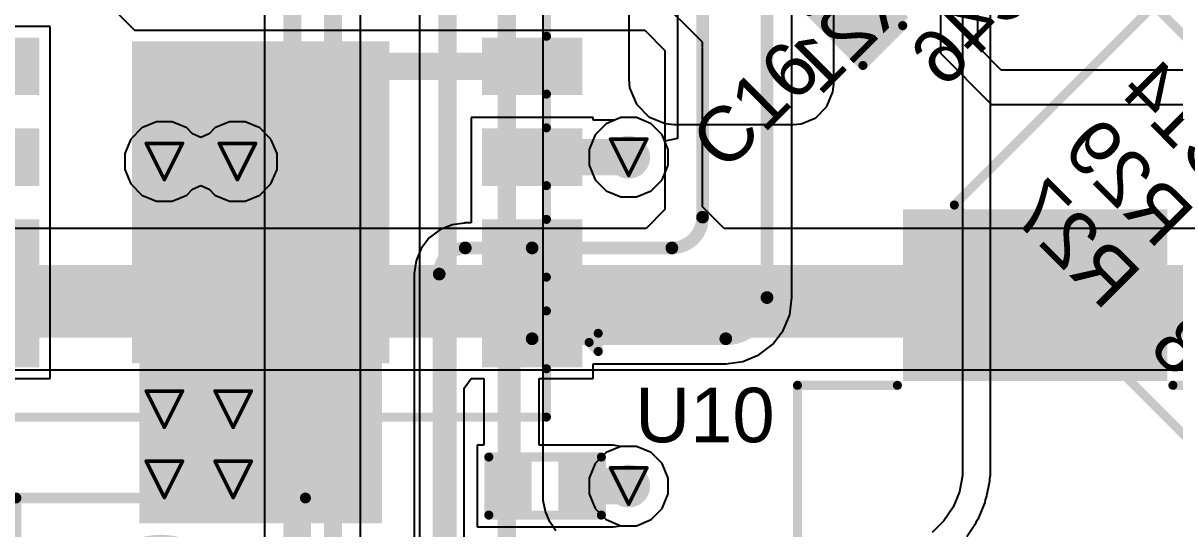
# Model space of a CAD drawing. Header units: inches. Extents: x 0 to 5359, y 0 to 5098.
# Drawn here: x 38.59 to 54.71, y 41.34 to 48.41 of the extents above; entities that cross this region are included whole.
import ezdxf

# ---------------------------------------------------------------- set-up
doc = ezdxf.new("R2010")
doc.units = ezdxf.units.IN
for name, color, linetype in [('Bottom Layer', 5, 'Continuous'), ('Bottom Overlay', 54, 'Continuous'), ('Drill Drawing', 1, 'Continuous'), ('Layer 1', 16, 'Continuous'), ('Layer 2', 76, 'Continuous'), ('Top Layer', 1, 'Continuous'), ('Top Overlay', 2, 'Continuous'), ('Top Paste', 8, 'Continuous'), ('Top Solder', 216, 'Continuous'), ('Via Holes', 16, 'Continuous')]:
    doc.layers.add(name, color=color, linetype=linetype)
doc.styles.add('Arial', font='', dxfattribs={"height": 0.2})
doc.styles.get('Arial').set_extended_font_data('Arial')

# ---------------------------------------------------------------- blocks, each defined once
blk = doc.blocks.new('SOT_223_6__58')
at = {"layer": 'Top Layer'}
for points in [[(-1.75, 4.2), (1.75, 4.2), (1.75, 2), (-1.75, 2)], [(-2.815, -2.025), (-2.265, -2.025), (-2.265, -4.175), (-2.815, -4.175)], [(-1.545, -2.025), (-0.995, -2.025), (-0.995, -4.175), (-1.545, -4.175)], [(-0.275, -2.025), (0.275, -2.025), (0.275, -4.175), (-0.275, -4.175)], [(0.995, -2.025), (1.545, -2.025), (1.545, -4.175), (0.995, -4.175)], [(2.265, -2.025), (2.815, -2.025), (2.815, -4.175), (2.265, -4.175)]]:
    blk.add_hatch(color=1, dxfattribs=at).paths.add_polyline_path(points)
at = {"layer": 'Top Paste'}
for points in [[(-1.75, 4.2), (1.75, 4.2), (1.75, 2), (-1.75, 2)], [(-2.815, -2.025), (-2.265, -2.025), (-2.265, -4.175), (-2.815, -4.175)], [(-1.545, -2.025), (-0.995, -2.025), (-0.995, -4.175), (-1.545, -4.175)], [(-0.275, -2.025), (0.275, -2.025), (0.275, -4.175), (-0.275, -4.175)], [(0.995, -2.025), (1.545, -2.025), (1.545, -4.175), (0.995, -4.175)], [(2.265, -2.025), (2.815, -2.025), (2.815, -4.175), (2.265, -4.175)]]:
    blk.add_hatch(color=8, dxfattribs=at).paths.add_polyline_path(points)
at = {"layer": 'Top Solder'}
for points in [[(-1.852, 4.302), (1.852, 4.302), (1.852, 1.898), (-1.852, 1.898)], [(-2.917, -1.923), (-2.163, -1.923), (-2.163, -4.277), (-2.917, -4.277)], [(-1.647, -1.923), (-0.893, -1.923), (-0.893, -4.277), (-1.647, -4.277)], [(-0.377, -1.923), (0.377, -1.923), (0.377, -4.277), (-0.377, -4.277)], [(0.893, -1.923), (1.647, -1.923), (1.647, -4.277), (0.893, -4.277)], [(2.163, -1.923), (2.917, -1.923), (2.917, -4.277), (2.163, -4.277)]]:
    blk.add_hatch(color=216, dxfattribs=at).paths.add_polyline_path(points)
at = {"layer": 'Top Overlay'}
for points in [[(-3.327, -1.873, 0.127, 0.127, 0), (-3.327, 1.84, 0.127, 0.127, 0)], [(-3.327, 1.84, 0.127, 0.127, 0), (-1.929, 1.84, 0.127, 0.127, 0)], [(1.929, 1.84, 0.127, 0.127, 0), (3.327, 1.84, 0.127, 0.127, 0)], [(3.327, -1.873, 0.127, 0.127, 0), (3.327, 1.84, 0.127, 0.127, 0)], [(-3.327, -1.873, 0.127, 0.127, 0), (-2.991, -1.873, 0.127, 0.127, 0)], [(2.991, -1.873, 0.127, 0.127, 0), (3.327, -1.873, 0.127, 0.127, 0)], [(-2.636, -4.513, 0.2, 0.2, 0), (-2.509, -4.386, 0.2, 0.2, 0)], [(-2.509, -4.386, 0.2, 0.2, 0), (-2.382, -4.513, 0.2, 0.2, 0)], [(-2.636, -4.513, 0.2, 0.2, 0), (-2.382, -4.513, 0.2, 0.2, 0)]]:
    blk.add_lwpolyline(points, format="xyseb", dxfattribs=at)
for points in [[(-3.359, 1.84, 0.0635, 0.0635, 1), (-3.296, 1.84, 0.0635, 0.0635, 1)], [(-3.359, 1.84, 0.0635, 0.0635, 1), (-3.296, 1.84, 0.0635, 0.0635, 1)], [(-1.96, 1.84, 0.0635, 0.0635, 1), (-1.897, 1.84, 0.0635, 0.0635, 1)], [(1.897, 1.84, 0.0635, 0.0635, 1), (1.96, 1.84, 0.0635, 0.0635, 1)], [(3.296, 1.84, 0.0635, 0.0635, 1), (3.359, 1.84, 0.0635, 0.0635, 1)], [(3.296, 1.84, 0.0635, 0.0635, 1), (3.359, 1.84, 0.0635, 0.0635, 1)], [(-3.359, -1.873, 0.0635, 0.0635, 1), (-3.296, -1.873, 0.0635, 0.0635, 1)], [(-3.359, -1.873, 0.0635, 0.0635, 1), (-3.296, -1.873, 0.0635, 0.0635, 1)], [(-3.023, -1.873, 0.0635, 0.0635, 1), (-2.959, -1.873, 0.0635, 0.0635, 1)], [(2.959, -1.873, 0.0635, 0.0635, 1), (3.023, -1.873, 0.0635, 0.0635, 1)], [(3.296, -1.873, 0.0635, 0.0635, 1), (3.359, -1.873, 0.0635, 0.0635, 1)], [(3.296, -1.873, 0.0635, 0.0635, 1), (3.359, -1.873, 0.0635, 0.0635, 1)], [(-2.559, -4.386, 0.1, 0.1, 1), (-2.459, -4.386, 0.1, 0.1, 1)], [(-2.559, -4.386, 0.1, 0.1, 1), (-2.459, -4.386, 0.1, 0.1, 1)], [(-2.686, -4.513, 0.1, 0.1, 1), (-2.586, -4.513, 0.1, 0.1, 1)], [(-2.686, -4.513, 0.1, 0.1, 1), (-2.586, -4.513, 0.1, 0.1, 1)], [(-2.432, -4.513, 0.1, 0.1, 1), (-2.332, -4.513, 0.1, 0.1, 1)], [(-2.432, -4.513, 0.1, 0.1, 1), (-2.332, -4.513, 0.1, 0.1, 1)]]:
    blk.add_lwpolyline(points, format="xyseb", close=True, dxfattribs=at)
blk = doc.blocks.new('WSON_8_EP_6_8__63')
at = {"layer": 'Top Layer'}
for points in [[(-3.2, 2.205), (-3.2, 1.605), (-4.4, 1.605), (-4.4, 2.205)], [(-1.7, 2.15), (1.7, 2.15), (1.7, -2.15), (-1.7, -2.15)], [(4.4, 2.205), (4.4, 1.605), (3.2, 1.605), (3.2, 2.205)], [(-3.2, 0.935), (-3.2, 0.335), (-4.4, 0.335), (-4.4, 0.935)], [(4.4, 0.935), (4.4, 0.335), (3.2, 0.335), (3.2, 0.935)], [(-3.2, -0.335), (-3.2, -0.935), (-4.4, -0.935), (-4.4, -0.335)], [(4.4, -0.335), (4.4, -0.935), (3.2, -0.935), (3.2, -0.335)], [(-3.2, -1.605), (-3.2, -2.205), (-4.4, -2.205), (-4.4, -1.605)], [(4.4, -1.605), (4.4, -2.205), (3.2, -2.205), (3.2, -1.605)]]:
    blk.add_hatch(color=1, dxfattribs=at).paths.add_polyline_path(points)
at = {"layer": 'Top Paste'}
for points in [[(-3.2, 2.205), (-3.2, 1.605), (-4.4, 1.605), (-4.4, 2.205)], [(-1.7, 2.15), (1.7, 2.15), (1.7, -2.15), (-1.7, -2.15)], [(4.4, 2.205), (4.4, 1.605), (3.2, 1.605), (3.2, 2.205)], [(-3.2, 0.935), (-3.2, 0.335), (-4.4, 0.335), (-4.4, 0.935)], [(4.4, 0.935), (4.4, 0.335), (3.2, 0.335), (3.2, 0.935)], [(-3.2, -0.335), (-3.2, -0.935), (-4.4, -0.935), (-4.4, -0.335)], [(4.4, -0.335), (4.4, -0.935), (3.2, -0.935), (3.2, -0.335)], [(-3.2, -1.605), (-3.2, -2.205), (-4.4, -2.205), (-4.4, -1.605)], [(4.4, -1.605), (4.4, -2.205), (3.2, -2.205), (3.2, -1.605)]]:
    blk.add_hatch(color=8, dxfattribs=at).paths.add_polyline_path(points)
at = {"layer": 'Top Solder'}
for points in [[(-3.098, 2.307), (-3.098, 1.503), (-4.502, 1.503), (-4.502, 2.307)], [(4.502, 2.307), (4.502, 1.503), (3.098, 1.503), (3.098, 2.307)], [(-1.801, 2.251), (1.802, 2.251), (1.802, -2.252), (-1.801, -2.252)], [(-3.098, 1.037), (-3.098, 0.233), (-4.501, 0.233), (-4.501, 1.037)], [(4.502, 1.037), (4.502, 0.233), (3.098, 0.233), (3.098, 1.037)], [(-3.098, -0.233), (-3.098, -1.037), (-4.501, -1.037), (-4.501, -0.233)], [(4.502, -0.233), (4.502, -1.037), (3.098, -1.037), (3.098, -0.233)], [(-3.098, -1.503), (-3.098, -2.307), (-4.502, -2.307), (-4.502, -1.503)], [(4.502, -1.503), (4.502, -2.307), (3.098, -2.307), (3.098, -1.503)]]:
    blk.add_hatch(color=216, dxfattribs=at).paths.add_polyline_path(points)
at = {"layer": 'Top Overlay'}
for points in [[(-4, 3, 0.127, 0.127, 0), (-4, 2.324, 0.127, 0.127, 0)], [(4, 3, 0.127, 0.127, 0), (-4, 3, 0.127, 0.127, 0)], [(4, 3, 0.127, 0.127, 0), (4, 2.324, 0.127, 0.127, 0)], [(-4.724, 2.083, 0.127, 0.127, 0), (-4.724, 1.829, 0.127, 0.127, 0)], [(-4.597, 1.956, 0.127, 0.127, 0), (-4.724, 2.083, 0.127, 0.127, 0)], [(-4.597, 1.956, 0.127, 0.127, 0), (-4.724, 1.829, 0.127, 0.127, 0)], [(-4, 1.516, 0.127, 0.127, 0), (-4, 1.044, 0.127, 0.127, 0)], [(4, 1.044, 0.127, 0.127, 0), (4, 1.516, 0.127, 0.127, 0)], [(-4, 0.236, 0.127, 0.127, 0), (-4, -0.236, 0.127, 0.127, 0)], [(4, 0.236, 0.127, 0.127, 0), (4, -0.236, 0.127, 0.127, 0)], [(-4, -1.044, 0.127, 0.127, 0), (-4, -1.516, 0.127, 0.127, 0)], [(4, -1.044, 0.127, 0.127, 0), (4, -1.516, 0.127, 0.127, 0)], [(-4, -2.324, 0.127, 0.127, 0), (-4, -3, 0.127, 0.127, 0)], [(4, -2.324, 0.127, 0.127, 0), (4, -3, 0.127, 0.127, 0)], [(-3.863, -3, 0.127, 0.127, 0), (-4, -3, 0.127, 0.127, 0)], [(4, -3, 0.127, 0.127, 0), (-3.863, -3, 0.127, 0.127, 0)]]:
    blk.add_lwpolyline(points, format="xyseb", dxfattribs=at)
for points in [[(-4.031, 3, 0.0635, 0.0635, 1), (-3.968, 3, 0.0635, 0.0635, 1)], [(-4.031, 3, 0.0635, 0.0635, 1), (-3.968, 3, 0.0635, 0.0635, 1)], [(3.969, 3, 0.0635, 0.0635, 1), (4.032, 3, 0.0635, 0.0635, 1)], [(3.969, 3, 0.0635, 0.0635, 1), (4.032, 3, 0.0635, 0.0635, 1)], [(-4.031, 2.324, 0.0635, 0.0635, 1), (-3.968, 2.324, 0.0635, 0.0635, 1)], [(3.969, 2.324, 0.0635, 0.0635, 1), (4.032, 2.324, 0.0635, 0.0635, 1)], [(-4.756, 2.083, 0.0635, 0.0635, 1), (-4.693, 2.083, 0.0635, 0.0635, 1)], [(-4.756, 2.083, 0.0635, 0.0635, 1), (-4.693, 2.083, 0.0635, 0.0635, 1)], [(-4.629, 1.956, 0.0635, 0.0635, 1), (-4.566, 1.956, 0.0635, 0.0635, 1)], [(-4.629, 1.956, 0.0635, 0.0635, 1), (-4.566, 1.956, 0.0635, 0.0635, 1)], [(-4.756, 1.829, 0.0635, 0.0635, 1), (-4.693, 1.829, 0.0635, 0.0635, 1)], [(-4.756, 1.829, 0.0635, 0.0635, 1), (-4.693, 1.829, 0.0635, 0.0635, 1)], [(-4.031, 1.516, 0.0635, 0.0635, 1), (-3.968, 1.516, 0.0635, 0.0635, 1)], [(3.969, 1.516, 0.0635, 0.0635, 1), (4.032, 1.516, 0.0635, 0.0635, 1)], [(-4.031, 1.044, 0.0635, 0.0635, 1), (-3.968, 1.044, 0.0635, 0.0635, 1)], [(3.969, 1.044, 0.0635, 0.0635, 1), (4.032, 1.044, 0.0635, 0.0635, 1)], [(-4.031, 0.236, 0.0635, 0.0635, 1), (-3.968, 0.236, 0.0635, 0.0635, 1)], [(3.969, 0.236, 0.0635, 0.0635, 1), (4.032, 0.236, 0.0635, 0.0635, 1)], [(-4.031, -0.236, 0.0635, 0.0635, 1), (-3.968, -0.236, 0.0635, 0.0635, 1)], [(3.969, -0.236, 0.0635, 0.0635, 1), (4.032, -0.236, 0.0635, 0.0635, 1)], [(-4.031, -1.044, 0.0635, 0.0635, 1), (-3.968, -1.044, 0.0635, 0.0635, 1)], [(3.969, -1.044, 0.0635, 0.0635, 1), (4.032, -1.044, 0.0635, 0.0635, 1)], [(-4.031, -1.516, 0.0635, 0.0635, 1), (-3.968, -1.516, 0.0635, 0.0635, 1)], [(3.969, -1.516, 0.0635, 0.0635, 1), (4.032, -1.516, 0.0635, 0.0635, 1)], [(-4.031, -2.324, 0.0635, 0.0635, 1), (-3.968, -2.324, 0.0635, 0.0635, 1)], [(3.969, -2.324, 0.0635, 0.0635, 1), (4.032, -2.324, 0.0635, 0.0635, 1)], [(-4.031, -3, 0.0635, 0.0635, 1), (-3.968, -3, 0.0635, 0.0635, 1)], [(-4.031, -3, 0.0635, 0.0635, 1), (-3.968, -3, 0.0635, 0.0635, 1)], [(-3.894, -3, 0.0635, 0.0635, 1), (-3.831, -3, 0.0635, 0.0635, 1)], [(-3.894, -3, 0.0635, 0.0635, 1), (-3.831, -3, 0.0635, 0.0635, 1)], [(3.969, -3, 0.0635, 0.0635, 1), (4.032, -3, 0.0635, 0.0635, 1)], [(3.969, -3, 0.0635, 0.0635, 1), (4.032, -3, 0.0635, 0.0635, 1)]]:
    blk.add_lwpolyline(points, format="xyseb", close=True, dxfattribs=at)
blk = doc.blocks.new('TS_1088_AR02016_84')
at = {"layer": 'Top Layer'}
for points in [[(-2.8, 0.68), (-1.57, 0.68), (-1.57, -0.68), (-2.8, -0.68)], [(1.57, 0.68), (2.8, 0.68), (2.8, -0.68), (1.57, -0.68)]]:
    blk.add_hatch(color=1, dxfattribs=at).paths.add_polyline_path(points)
at = {"layer": 'Top Paste'}
for points in [[(-2.8, 0.68), (-1.57, 0.68), (-1.57, -0.68), (-2.8, -0.68)], [(1.57, 0.68), (2.8, 0.68), (2.8, -0.68), (1.57, -0.68)]]:
    blk.add_hatch(color=8, dxfattribs=at).paths.add_polyline_path(points)
at = {"layer": 'Top Solder'}
for points in [[(-2.902, 0.782), (-1.468, 0.782), (-1.468, -0.782), (-2.902, -0.782)], [(1.468, 0.782), (2.902, 0.782), (2.902, -0.782), (1.468, -0.782)]]:
    blk.add_hatch(color=216, dxfattribs=at).paths.add_polyline_path(points)
at = {"layer": 'Top Overlay'}
for points in [[(-2.026, 1.541, 0.152, 0.152, 0), (-2.026, 0.883, 0.152, 0.152, 0)], [(2.026, 1.541, 0.152, 0.152, 0), (-2.026, 1.541, 0.152, 0.152, 0)], [(2.026, 1.541, 0.152, 0.152, 0), (2.026, 0.883, 0.152, 0.152, 0)], [(-2.026, -0.883, 0.152, 0.152, 0), (-2.026, -1.541, 0.152, 0.152, 0)], [(2.026, -0.883, 0.152, 0.152, 0), (2.026, -1.541, 0.152, 0.152, 0)], [(2.026, -1.541, 0.152, 0.152, 0), (-2.026, -1.541, 0.152, 0.152, 0)]]:
    blk.add_lwpolyline(points, format="xyseb", dxfattribs=at)
for points in [[(-2.064, 1.541, 0.0762, 0.0762, 1), (-1.988, 1.541, 0.0762, 0.0762, 1)], [(-2.064, 1.541, 0.0762, 0.0762, 1), (-1.988, 1.541, 0.0762, 0.0762, 1)], [(1.988, 1.541, 0.0762, 0.0762, 1), (2.064, 1.541, 0.0762, 0.0762, 1)], [(1.988, 1.541, 0.0762, 0.0762, 1), (2.064, 1.541, 0.0762, 0.0762, 1)], [(0.9, 0, 0.254, 0.254, 1), (-0.9, 0, 0.254, 0.254, 1)], [(-2.064, 0.883, 0.0762, 0.0762, 1), (-1.988, 0.883, 0.0762, 0.0762, 1)], [(1.988, 0.883, 0.0762, 0.0762, 1), (2.064, 0.883, 0.0762, 0.0762, 1)], [(-0.964, 0, 0.127, 0.127, 1), (-0.837, 0, 0.127, 0.127, 1)], [(0.836, 0, 0.127, 0.127, 1), (0.963, 0, 0.127, 0.127, 1)], [(-2.064, -0.883, 0.0762, 0.0762, 1), (-1.988, -0.883, 0.0762, 0.0762, 1)], [(1.988, -0.883, 0.0762, 0.0762, 1), (2.064, -0.883, 0.0762, 0.0762, 1)], [(-2.064, -1.541, 0.0762, 0.0762, 1), (-1.988, -1.541, 0.0762, 0.0762, 1)], [(-2.064, -1.541, 0.0762, 0.0762, 1), (-1.988, -1.541, 0.0762, 0.0762, 1)], [(1.988, -1.541, 0.0762, 0.0762, 1), (2.064, -1.541, 0.0762, 0.0762, 1)], [(1.988, -1.541, 0.0762, 0.0762, 1), (2.064, -1.541, 0.0762, 0.0762, 1)]]:
    blk.add_lwpolyline(points, format="xyseb", close=True, dxfattribs=at)
blk = doc.blocks.new('R___0402_189')
at = {"layer": 'Top Layer'}
for points in [[(-0.699, -0.318), (-0.699, 0.318), (-0.241, 0.318), (-0.241, -0.318)], [(0.241, -0.318), (0.241, 0.318), (0.699, 0.318), (0.699, -0.318)]]:
    blk.add_hatch(color=1, dxfattribs=at).paths.add_polyline_path(points)
at = {"layer": 'Top Paste'}
for points in [[(-0.699, -0.318), (-0.699, 0.318), (-0.241, 0.318), (-0.241, -0.318)], [(0.241, -0.318), (0.241, 0.318), (0.699, 0.318), (0.699, -0.318)]]:
    blk.add_hatch(color=8, dxfattribs=at).paths.add_polyline_path(points)
at = {"layer": 'Top Solder'}
for points in [[(-0.754, -0.373), (-0.754, 0.373), (-0.186, 0.373), (-0.186, -0.373)], [(0.186, -0.373), (0.186, 0.373), (0.754, 0.373), (0.754, -0.373)]]:
    blk.add_hatch(color=216, dxfattribs=at).paths.add_polyline_path(points)
at = {"layer": 'Top Overlay'}
for points in [[(-0.787, 0.406, 0.127, 0.127, 0), (0.787, 0.406, 0.127, 0.127, 0)], [(-0.787, -0.406, 0.127, 0.127, 0), (-0.787, 0.406, 0.127, 0.127, 0)], [(0.787, -0.406, 0.127, 0.127, 0), (0.787, 0.406, 0.127, 0.127, 0)], [(-0.787, -0.406, 0.127, 0.127, 0), (0.787, -0.406, 0.127, 0.127, 0)], [(-0.813, -0.432, 0.00323, 0.00323, 0), (0.813, -0.432, 0.00323, 0.00323, 0)]]:
    blk.add_lwpolyline(points, format="xyseb", dxfattribs=at)
for points in [[(-0.819, 0.406, 0.0635, 0.0635, 1), (-0.756, 0.406, 0.0635, 0.0635, 1)], [(-0.819, 0.406, 0.0635, 0.0635, 1), (-0.756, 0.406, 0.0635, 0.0635, 1)], [(0.756, 0.406, 0.0635, 0.0635, 1), (0.819, 0.406, 0.0635, 0.0635, 1)], [(0.756, 0.406, 0.0635, 0.0635, 1), (0.819, 0.406, 0.0635, 0.0635, 1)], [(-0.819, -0.406, 0.0635, 0.0635, 1), (-0.756, -0.406, 0.0635, 0.0635, 1)], [(-0.819, -0.406, 0.0635, 0.0635, 1), (-0.756, -0.406, 0.0635, 0.0635, 1)], [(-0.814, -0.432, 0.00161, 0.00161, 1), (-0.812, -0.432, 0.00161, 0.00161, 1)], [(0.756, -0.406, 0.0635, 0.0635, 1), (0.819, -0.406, 0.0635, 0.0635, 1)], [(0.756, -0.406, 0.0635, 0.0635, 1), (0.819, -0.406, 0.0635, 0.0635, 1)], [(0.812, -0.432, 0.00161, 0.00161, 1), (0.814, -0.432, 0.00161, 0.00161, 1)]]:
    blk.add_lwpolyline(points, format="xyseb", close=True, dxfattribs=at)
blk = doc.blocks.new('C___0603_371')
at = {"layer": 'Top Layer'}
for points in [[(-0.381, 0.445), (-0.381, -0.445), (-1.143, -0.445), (-1.143, 0.445)], [(1.143, 0.445), (1.143, -0.445), (0.381, -0.445), (0.381, 0.445)]]:
    blk.add_hatch(color=1, dxfattribs=at).paths.add_polyline_path(points)
at = {"layer": 'Top Paste'}
for points in [[(-0.381, 0.445), (-0.381, -0.445), (-1.143, -0.445), (-1.143, 0.445)], [(1.143, 0.445), (1.143, -0.445), (0.381, -0.445), (0.381, 0.445)]]:
    blk.add_hatch(color=8, dxfattribs=at).paths.add_polyline_path(points)
at = {"layer": 'Top Solder'}
for points in [[(-0.321, 0.504), (-0.321, -0.504), (-1.203, -0.504), (-1.203, 0.504)], [(1.203, 0.504), (1.203, -0.504), (0.321, -0.504), (0.321, 0.504)]]:
    blk.add_hatch(color=216, dxfattribs=at).paths.add_polyline_path(points)
at = {"layer": 'Top Overlay'}
for points in [[(-1.245, 0.533, 0.127, 0.127, 0), (-0.457, 0.533, 0.127, 0.127, 0)], [(-1.245, 0.533, 0.127, 0.127, 0), (-1.245, -0.533, 0.127, 0.127, 0)], [(0.457, 0.533, 0.127, 0.127, 0), (1.245, 0.533, 0.127, 0.127, 0)], [(1.245, 0.533, 0.127, 0.127, 0), (1.245, -0.533, 0.127, 0.127, 0)], [(-1.245, -0.533, 0.127, 0.127, 0), (-0.457, -0.533, 0.127, 0.127, 0)], [(0.457, -0.533, 0.127, 0.127, 0), (1.245, -0.533, 0.127, 0.127, 0)]]:
    blk.add_lwpolyline(points, format="xyseb", dxfattribs=at)
for points in [[(-1.276, 0.533, 0.0635, 0.0635, 1), (-1.213, 0.533, 0.0635, 0.0635, 1)], [(-1.276, 0.533, 0.0635, 0.0635, 1), (-1.213, 0.533, 0.0635, 0.0635, 1)], [(-0.489, 0.533, 0.0635, 0.0635, 1), (-0.425, 0.533, 0.0635, 0.0635, 1)], [(0.425, 0.533, 0.0635, 0.0635, 1), (0.489, 0.533, 0.0635, 0.0635, 1)], [(1.213, 0.533, 0.0635, 0.0635, 1), (1.276, 0.533, 0.0635, 0.0635, 1)], [(1.213, 0.533, 0.0635, 0.0635, 1), (1.276, 0.533, 0.0635, 0.0635, 1)], [(-1.276, -0.533, 0.0635, 0.0635, 1), (-1.213, -0.533, 0.0635, 0.0635, 1)], [(-1.276, -0.533, 0.0635, 0.0635, 1), (-1.213, -0.533, 0.0635, 0.0635, 1)], [(-0.489, -0.533, 0.0635, 0.0635, 1), (-0.425, -0.533, 0.0635, 0.0635, 1)], [(0.425, -0.533, 0.0635, 0.0635, 1), (0.489, -0.533, 0.0635, 0.0635, 1)], [(1.213, -0.533, 0.0635, 0.0635, 1), (1.276, -0.533, 0.0635, 0.0635, 1)], [(1.213, -0.533, 0.0635, 0.0635, 1), (1.276, -0.533, 0.0635, 0.0635, 1)]]:
    blk.add_lwpolyline(points, format="xyseb", close=True, dxfattribs=at)

msp = doc.modelspace()

# ---------------------------------------------------------------- hatches: boundary and pattern name
at = {"layer": 'Bottom Layer'}
h = msp.add_hatch(color=5, dxfattribs=at)
edge = h.paths.add_edge_path()
edge.add_arc((40.566, 46.473), 0.3, 0, 360)
h = msp.add_hatch(color=5, dxfattribs=at)
edge = h.paths.add_edge_path()
edge.add_arc((41.589, 46.473), 0.3, 0, 360)
h = msp.add_hatch(color=5, dxfattribs=at)
edge = h.paths.add_edge_path()
edge.add_arc((47.066, 46.533), 0.3, 0, 360)
h = msp.add_hatch(color=5, dxfattribs=at)
edge = h.paths.add_edge_path()
edge.add_arc((40.566, 43.01), 0.3, 0, 360)
h = msp.add_hatch(color=5, dxfattribs=at)
edge = h.paths.add_edge_path()
edge.add_arc((41.529, 43.01), 0.3, 0, 360)
h = msp.add_hatch(color=5, dxfattribs=at)
edge = h.paths.add_edge_path()
edge.add_arc((40.566, 42.028), 0.3, 0, 360)
h = msp.add_hatch(color=5, dxfattribs=at)
edge = h.paths.add_edge_path()
edge.add_arc((41.529, 42.028), 0.3, 0, 360)
h = msp.add_hatch(color=5, dxfattribs=at)
edge = h.paths.add_edge_path()
edge.add_arc((47.066, 41.935), 0.3, 0, 360)
at = {"layer": 'Layer 1'}
h = msp.add_hatch(color=16, dxfattribs=at)
edge = h.paths.add_edge_path()
edge.add_arc((40.566, 46.473), 0.3, 0, 360)
h = msp.add_hatch(color=16, dxfattribs=at)
edge = h.paths.add_edge_path()
edge.add_arc((41.589, 46.473), 0.3, 0, 360)
h = msp.add_hatch(color=16, dxfattribs=at)
edge = h.paths.add_edge_path()
edge.add_arc((47.066, 46.533), 0.3, 0, 360)
h = msp.add_hatch(color=16, dxfattribs=at)
edge = h.paths.add_edge_path()
edge.add_arc((40.566, 43.01), 0.3, 0, 360)
h = msp.add_hatch(color=16, dxfattribs=at)
edge = h.paths.add_edge_path()
edge.add_arc((41.529, 43.01), 0.3, 0, 360)
h = msp.add_hatch(color=16, dxfattribs=at)
edge = h.paths.add_edge_path()
edge.add_arc((40.566, 42.028), 0.3, 0, 360)
h = msp.add_hatch(color=16, dxfattribs=at)
edge = h.paths.add_edge_path()
edge.add_arc((41.529, 42.028), 0.3, 0, 360)
h = msp.add_hatch(color=16, dxfattribs=at)
edge = h.paths.add_edge_path()
edge.add_arc((47.066, 41.935), 0.3, 0, 360)
at = {"layer": 'Layer 2'}
h = msp.add_hatch(color=76, dxfattribs=at)
edge = h.paths.add_edge_path()
edge.add_arc((40.566, 46.473), 0.3, 0, 360)
h = msp.add_hatch(color=76, dxfattribs=at)
edge = h.paths.add_edge_path()
edge.add_arc((41.589, 46.473), 0.3, 0, 360)
h = msp.add_hatch(color=76, dxfattribs=at)
edge = h.paths.add_edge_path()
edge.add_arc((47.066, 46.533), 0.3, 0, 360)
h = msp.add_hatch(color=76, dxfattribs=at)
edge = h.paths.add_edge_path()
edge.add_arc((40.566, 43.01), 0.3, 0, 360)
h = msp.add_hatch(color=76, dxfattribs=at)
edge = h.paths.add_edge_path()
edge.add_arc((41.529, 43.01), 0.3, 0, 360)
h = msp.add_hatch(color=76, dxfattribs=at)
edge = h.paths.add_edge_path()
edge.add_arc((40.566, 42.028), 0.3, 0, 360)
h = msp.add_hatch(color=76, dxfattribs=at)
edge = h.paths.add_edge_path()
edge.add_arc((41.529, 42.028), 0.3, 0, 360)
h = msp.add_hatch(color=76, dxfattribs=at)
edge = h.paths.add_edge_path()
edge.add_arc((47.066, 41.935), 0.3, 0, 360)
at = {"layer": 'Top Layer'}
msp.add_hatch(color=1, dxfattribs=at).paths.add_polyline_path([(40.215, 41.415), (43.615, 41.415), (43.615, 48.05), (40.215, 48.05)])
h = msp.add_hatch(color=1, dxfattribs=at)
edge = h.paths.add_edge_path()
edge.add_arc((40.566, 46.473), 0.3, 0, 360)
h = msp.add_hatch(color=1, dxfattribs=at)
edge = h.paths.add_edge_path()
edge.add_arc((41.589, 46.473), 0.3, 0, 360)
h = msp.add_hatch(color=1, dxfattribs=at)
edge = h.paths.add_edge_path()
edge.add_arc((47.066, 46.533), 0.3, 0, 360)
h = msp.add_hatch(color=1, dxfattribs=at)
edge = h.paths.add_edge_path()
edge.add_arc((40.566, 43.01), 0.3, 0, 360)
h = msp.add_hatch(color=1, dxfattribs=at)
edge = h.paths.add_edge_path()
edge.add_arc((41.529, 43.01), 0.3, 0, 360)
h = msp.add_hatch(color=1, dxfattribs=at)
edge = h.paths.add_edge_path()
edge.add_arc((40.566, 42.028), 0.3, 0, 360)
h = msp.add_hatch(color=1, dxfattribs=at)
edge = h.paths.add_edge_path()
edge.add_arc((41.529, 42.028), 0.3, 0, 360)
h = msp.add_hatch(color=1, dxfattribs=at)
edge = h.paths.add_edge_path()
edge.add_arc((47.066, 41.935), 0.3, 0, 360)
at = {"layer": 'Top Overlay'}
h = msp.add_hatch(color=2, dxfattribs=at)
edge = h.paths.add_edge_path()
edge.add_arc((45.444, 47.996), 0.0286, 90, 180)
edge.add_line((45.415, 47.996), (45.415, 47.614))
edge.add_arc((45.444, 47.614), 0.0286, 180, 270)
edge.add_line((45.444, 47.585), (46.326, 47.585))
edge.add_arc((46.326, 47.614), 0.0286, 270, 360)
edge.add_line((46.355, 47.614), (46.355, 47.996))
edge.add_arc((46.326, 47.996), 0.0286, 0, 90)
edge.add_line((46.326, 48.025), (45.444, 48.025))
at = {"layer": 'Via Holes'}
h = msp.add_hatch(color=7, dxfattribs=at)
edge = h.paths.add_edge_path()
edge.add_arc((40.566, 46.473), 0.15, 0, 360)
h = msp.add_hatch(color=7, dxfattribs=at)
edge = h.paths.add_edge_path()
edge.add_arc((41.589, 46.473), 0.15, 0, 360)
h = msp.add_hatch(color=7, dxfattribs=at)
edge = h.paths.add_edge_path()
edge.add_arc((47.066, 46.533), 0.15, 0, 360)
h = msp.add_hatch(color=7, dxfattribs=at)
edge = h.paths.add_edge_path()
edge.add_arc((40.566, 43.01), 0.15, 0, 360)
h = msp.add_hatch(color=7, dxfattribs=at)
edge = h.paths.add_edge_path()
edge.add_arc((41.529, 43.01), 0.15, 0, 360)
h = msp.add_hatch(color=7, dxfattribs=at)
edge = h.paths.add_edge_path()
edge.add_arc((40.566, 42.028), 0.15, 0, 360)
h = msp.add_hatch(color=7, dxfattribs=at)
edge = h.paths.add_edge_path()
edge.add_arc((41.529, 42.028), 0.15, 0, 360)
h = msp.add_hatch(color=7, dxfattribs=at)
edge = h.paths.add_edge_path()
edge.add_arc((47.066, 41.935), 0.15, 0, 360)

# ---------------------------------------------------------------- linework, layer by layer
at = {"layer": 'Bottom Layer'}
for p, q in [((45.87, 41.81), (45.87, 53.187)), ((41.968, 53.02), (41.968, 28.299)), ((47.066, 52.777), (47.066, 47.628)), ((43.314, 16.564), (43.314, 51.778)), ((44.14, 51.889), (44.14, 20.435)), ((52.129, 42.198), (52.129, 49.522)), ((49.936, 47.557), (49.936, 49.414)), ((51.741, 49.493), (51.741, 42.198)), ((47.066, 47.628), (47.078, 47.504)), ((47.078, 47.504), (47.174, 47.274)), ((49.841, 47.242), (49.925, 47.446)), ((49.925, 47.446), (49.936, 47.557)), ((47.174, 47.274), (47.35, 47.098)), ((47.35, 47.098), (47.579, 47.003)), ((49.481, 47.002), (49.685, 47.086)), ((49.685, 47.086), (49.841, 47.242)), ((47.579, 47.003), (47.704, 46.991)), ((47.704, 46.991), (49.371, 46.991)), ((49.371, 46.991), (49.481, 47.002)), ((51.741, 42.198), (51.741, 42.198)), ((51.741, 42.198), (51.741, 42.082)), ((52.129, 42.082), (52.129, 42.198)), ((52.129, 42.198), (52.129, 42.198)), ((51.741, 42.082), (51.696, 41.855)), ((52.077, 41.779), (52.122, 42.006)), ((52.122, 42.045), (52.129, 42.082)), ((52.122, 42.006), (52.122, 42.045)), ((45.87, 41.733), (45.87, 41.81)), ((51.696, 41.855), (51.607, 41.641)), ((52.062, 41.744), (52.077, 41.779)), ((45.901, 41.58), (45.87, 41.733)), ((51.607, 41.641), (51.478, 41.448)), ((51.966, 41.492), (52.055, 41.706)), ((52.055, 41.706), (52.062, 41.744)), ((45.96, 41.437), (45.901, 41.58)), ((51.478, 41.448), (51.314, 41.284)), ((51.93, 41.425), (51.945, 41.46)), ((51.945, 41.46), (51.966, 41.492)), ((46.047, 41.307), (45.96, 41.437)), ((51.801, 41.232), (51.93, 41.425))]:
    msp.add_line(p, q, dxfattribs=at)
for points in [[(45.361, 25.362, 0.254, 0.254, 0), (45.361, 56.273, 0.254, 0.254, 0)], [(44.529, 53.921, 0.254, 0.254, 0), (44.529, 20.435, 0.254, 0.254, 0)], [(42.926, 16.564, 0.254, 0.254, 0), (42.926, 53.53, 0.254, 0.254, 0)], [(42.357, 16.83, 0.254, 0.254, 0), (42.357, 53.022, 0.254, 0.254, 0)]]:
    msp.add_lwpolyline(points, format="xyseb", dxfattribs=at)
at = {"layer": 'Bottom Overlay'}
for points in [[(51.625, 45.865, 0.127, 0.127, 0), (54.417, 48.658, 0.127, 0.127, 0)], [(54.417, 48.658, 0.127, 0.127, 0), (58.402, 44.674, 0.127, 0.127, 0)], [(51.625, 45.865, 0.127, 0.127, 0), (55.609, 41.881, 0.127, 0.127, 0)]]:
    msp.add_lwpolyline(points, format="xyseb", dxfattribs=at)
msp.add_lwpolyline([(51.593, 45.865, 0.0635, 0.0635, 1), (51.656, 45.865, 0.0635, 0.0635, 1)], format="xyseb", close=True, dxfattribs=at)
msp.add_lwpolyline([(51.593, 45.865, 0.0635, 0.0635, 1), (51.656, 45.865, 0.0635, 0.0635, 1)], format="xyseb", close=True, dxfattribs=at)
at = {"layer": 'Drill Drawing'}
for points in [[(46.812, 46.787, 0.0508, 0.0508, 0), (47.32, 46.787, 0.0508, 0.0508, 0)], [(46.812, 46.787, 0.0508, 0.0508, 0), (47.066, 46.279, 0.0508, 0.0508, 0)], [(47.066, 46.279, 0.0508, 0.0508, 0), (47.32, 46.787, 0.0508, 0.0508, 0)], [(40.312, 46.727, 0.0508, 0.0508, 0), (40.82, 46.727, 0.0508, 0.0508, 0)], [(40.312, 46.727, 0.0508, 0.0508, 0), (40.566, 46.219, 0.0508, 0.0508, 0)], [(40.566, 46.219, 0.0508, 0.0508, 0), (40.82, 46.727, 0.0508, 0.0508, 0)], [(41.335, 46.727, 0.0508, 0.0508, 0), (41.843, 46.727, 0.0508, 0.0508, 0)], [(41.335, 46.727, 0.0508, 0.0508, 0), (41.589, 46.219, 0.0508, 0.0508, 0)], [(41.589, 46.219, 0.0508, 0.0508, 0), (41.843, 46.727, 0.0508, 0.0508, 0)], [(40.312, 43.264, 0.0508, 0.0508, 0), (40.82, 43.264, 0.0508, 0.0508, 0)], [(40.312, 43.264, 0.0508, 0.0508, 0), (40.566, 42.756, 0.0508, 0.0508, 0)], [(40.566, 42.756, 0.0508, 0.0508, 0), (40.82, 43.264, 0.0508, 0.0508, 0)], [(41.275, 43.264, 0.0508, 0.0508, 0), (41.783, 43.264, 0.0508, 0.0508, 0)], [(41.275, 43.264, 0.0508, 0.0508, 0), (41.529, 42.756, 0.0508, 0.0508, 0)], [(41.529, 42.756, 0.0508, 0.0508, 0), (41.783, 43.264, 0.0508, 0.0508, 0)], [(40.312, 42.282, 0.0508, 0.0508, 0), (40.82, 42.282, 0.0508, 0.0508, 0)], [(40.312, 42.282, 0.0508, 0.0508, 0), (40.566, 41.774, 0.0508, 0.0508, 0)], [(40.566, 41.774, 0.0508, 0.0508, 0), (40.82, 42.282, 0.0508, 0.0508, 0)], [(41.275, 42.282, 0.0508, 0.0508, 0), (41.783, 42.282, 0.0508, 0.0508, 0)], [(41.275, 42.282, 0.0508, 0.0508, 0), (41.529, 41.774, 0.0508, 0.0508, 0)], [(41.529, 41.774, 0.0508, 0.0508, 0), (41.783, 42.282, 0.0508, 0.0508, 0)], [(46.812, 42.189, 0.0508, 0.0508, 0), (47.32, 42.189, 0.0508, 0.0508, 0)], [(46.812, 42.189, 0.0508, 0.0508, 0), (47.066, 41.681, 0.0508, 0.0508, 0)], [(47.066, 41.681, 0.0508, 0.0508, 0), (47.32, 42.189, 0.0508, 0.0508, 0)]]:
    msp.add_lwpolyline(points, format="xyseb", dxfattribs=at)
for points in [[(46.799, 46.787, 0.0254, 0.0254, 1), (46.825, 46.787, 0.0254, 0.0254, 1)], [(46.799, 46.787, 0.0254, 0.0254, 1), (46.825, 46.787, 0.0254, 0.0254, 1)], [(47.307, 46.787, 0.0254, 0.0254, 1), (47.333, 46.787, 0.0254, 0.0254, 1)], [(47.307, 46.787, 0.0254, 0.0254, 1), (47.333, 46.787, 0.0254, 0.0254, 1)], [(40.3, 46.727, 0.0254, 0.0254, 1), (40.325, 46.727, 0.0254, 0.0254, 1)], [(40.3, 46.727, 0.0254, 0.0254, 1), (40.325, 46.727, 0.0254, 0.0254, 1)], [(40.808, 46.727, 0.0254, 0.0254, 1), (40.833, 46.727, 0.0254, 0.0254, 1)], [(40.808, 46.727, 0.0254, 0.0254, 1), (40.833, 46.727, 0.0254, 0.0254, 1)], [(41.322, 46.727, 0.0254, 0.0254, 1), (41.347, 46.727, 0.0254, 0.0254, 1)], [(41.322, 46.727, 0.0254, 0.0254, 1), (41.347, 46.727, 0.0254, 0.0254, 1)], [(41.83, 46.727, 0.0254, 0.0254, 1), (41.855, 46.727, 0.0254, 0.0254, 1)], [(41.83, 46.727, 0.0254, 0.0254, 1), (41.855, 46.727, 0.0254, 0.0254, 1)], [(47.053, 46.279, 0.0254, 0.0254, 1), (47.079, 46.279, 0.0254, 0.0254, 1)], [(47.053, 46.279, 0.0254, 0.0254, 1), (47.079, 46.279, 0.0254, 0.0254, 1)], [(40.554, 46.219, 0.0254, 0.0254, 1), (40.579, 46.219, 0.0254, 0.0254, 1)], [(40.554, 46.219, 0.0254, 0.0254, 1), (40.579, 46.219, 0.0254, 0.0254, 1)], [(41.576, 46.219, 0.0254, 0.0254, 1), (41.601, 46.219, 0.0254, 0.0254, 1)], [(41.576, 46.219, 0.0254, 0.0254, 1), (41.601, 46.219, 0.0254, 0.0254, 1)], [(40.3, 43.264, 0.0254, 0.0254, 1), (40.325, 43.264, 0.0254, 0.0254, 1)], [(40.3, 43.264, 0.0254, 0.0254, 1), (40.325, 43.264, 0.0254, 0.0254, 1)], [(40.808, 43.264, 0.0254, 0.0254, 1), (40.833, 43.264, 0.0254, 0.0254, 1)], [(40.808, 43.264, 0.0254, 0.0254, 1), (40.833, 43.264, 0.0254, 0.0254, 1)], [(41.263, 43.264, 0.0254, 0.0254, 1), (41.288, 43.264, 0.0254, 0.0254, 1)], [(41.263, 43.264, 0.0254, 0.0254, 1), (41.288, 43.264, 0.0254, 0.0254, 1)], [(41.771, 43.264, 0.0254, 0.0254, 1), (41.796, 43.264, 0.0254, 0.0254, 1)], [(41.771, 43.264, 0.0254, 0.0254, 1), (41.796, 43.264, 0.0254, 0.0254, 1)], [(40.554, 42.756, 0.0254, 0.0254, 1), (40.579, 42.756, 0.0254, 0.0254, 1)], [(40.554, 42.756, 0.0254, 0.0254, 1), (40.579, 42.756, 0.0254, 0.0254, 1)], [(41.517, 42.756, 0.0254, 0.0254, 1), (41.542, 42.756, 0.0254, 0.0254, 1)], [(41.517, 42.756, 0.0254, 0.0254, 1), (41.542, 42.756, 0.0254, 0.0254, 1)], [(40.3, 42.282, 0.0254, 0.0254, 1), (40.325, 42.282, 0.0254, 0.0254, 1)], [(40.3, 42.282, 0.0254, 0.0254, 1), (40.325, 42.282, 0.0254, 0.0254, 1)], [(40.808, 42.282, 0.0254, 0.0254, 1), (40.833, 42.282, 0.0254, 0.0254, 1)], [(40.808, 42.282, 0.0254, 0.0254, 1), (40.833, 42.282, 0.0254, 0.0254, 1)], [(41.263, 42.282, 0.0254, 0.0254, 1), (41.288, 42.282, 0.0254, 0.0254, 1)], [(41.263, 42.282, 0.0254, 0.0254, 1), (41.288, 42.282, 0.0254, 0.0254, 1)], [(41.771, 42.282, 0.0254, 0.0254, 1), (41.796, 42.282, 0.0254, 0.0254, 1)], [(41.771, 42.282, 0.0254, 0.0254, 1), (41.796, 42.282, 0.0254, 0.0254, 1)], [(46.799, 42.189, 0.0254, 0.0254, 1), (46.825, 42.189, 0.0254, 0.0254, 1)], [(46.799, 42.189, 0.0254, 0.0254, 1), (46.825, 42.189, 0.0254, 0.0254, 1)], [(47.307, 42.189, 0.0254, 0.0254, 1), (47.333, 42.189, 0.0254, 0.0254, 1)], [(47.307, 42.189, 0.0254, 0.0254, 1), (47.333, 42.189, 0.0254, 0.0254, 1)], [(40.554, 41.774, 0.0254, 0.0254, 1), (40.579, 41.774, 0.0254, 0.0254, 1)], [(40.554, 41.774, 0.0254, 0.0254, 1), (40.579, 41.774, 0.0254, 0.0254, 1)], [(41.517, 41.774, 0.0254, 0.0254, 1), (41.542, 41.774, 0.0254, 0.0254, 1)], [(41.517, 41.774, 0.0254, 0.0254, 1), (41.542, 41.774, 0.0254, 0.0254, 1)], [(47.053, 41.681, 0.0254, 0.0254, 1), (47.079, 41.681, 0.0254, 0.0254, 1)], [(47.053, 41.681, 0.0254, 0.0254, 1), (47.079, 41.681, 0.0254, 0.0254, 1)]]:
    msp.add_lwpolyline(points, format="xyseb", close=True, dxfattribs=at)
at = {"layer": 'Layer 1'}
for p, q in [((46.956, 47.087), (46.752, 47.002)), ((47.176, 47.087), (46.956, 47.087)), ((47.38, 47.002), (47.176, 47.087)), ((46.752, 47.002), (46.597, 46.847)), ((47.536, 46.847), (47.38, 47.002)), ((46.597, 46.847), (46.512, 46.643)), ((47.62, 46.643), (47.536, 46.847)), ((46.512, 46.643), (46.512, 46.423)), ((47.62, 46.423), (47.62, 46.643)), ((46.512, 46.423), (46.597, 46.219)), ((47.536, 46.219), (47.62, 46.423)), ((46.597, 46.219), (46.752, 46.063)), ((47.38, 46.063), (47.536, 46.219)), ((46.752, 46.063), (46.956, 45.979)), ((46.956, 45.979), (47.176, 45.979)), ((47.176, 45.979), (47.38, 46.063)), ((46.956, 42.489), (46.752, 42.405)), ((47.176, 42.489), (46.956, 42.489)), ((47.38, 42.405), (47.176, 42.489)), ((46.597, 42.249), (46.512, 42.046)), ((46.752, 42.405), (46.597, 42.249)), ((47.536, 42.249), (47.38, 42.405)), ((47.62, 42.046), (47.536, 42.249)), ((46.512, 42.046), (46.512, 41.825)), ((47.62, 41.825), (47.62, 42.046)), ((46.512, 41.825), (46.597, 41.622)), ((47.536, 41.622), (47.62, 41.825)), ((46.597, 41.622), (46.752, 41.466)), ((47.38, 41.466), (47.536, 41.622)), ((46.752, 41.466), (46.956, 41.381)), ((47.176, 41.381), (47.38, 41.466)), ((46.956, 41.381), (47.176, 41.381))]:
    msp.add_line(p, q, dxfattribs=at)
at = {"layer": 'Layer 2'}
for p, q in [((37.846, 50.614), (40.15, 48.311)), ((51.429, 49.695), (51.429, 47.986)), ((51.953, 48.08), (51.953, 49.728)), ((48.1, 48.143), (47.343, 48.9)), ((40.15, 48.311), (47.29, 48.311)), ((47.29, 48.311), (47.574, 48.026)), ((48.1, 45.839), (48.1, 48.143)), ((52.282, 47.752), (51.953, 48.08)), ((47.574, 48.026), (47.574, 45.801)), ((51.429, 47.986), (52.145, 47.271)), ((59.208, 47.752), (52.282, 47.752)), ((52.145, 47.271), (59.517, 47.271)), ((40.253, 46.943), (40.097, 46.787)), ((40.456, 47.027), (40.253, 46.943)), ((40.677, 47.027), (40.456, 47.027)), ((40.88, 46.943), (40.677, 47.027)), ((40.961, 46.862), (40.88, 46.943)), ((41.275, 46.943), (41.194, 46.862)), ((41.478, 47.027), (41.275, 46.943)), ((41.699, 47.027), (41.478, 47.027)), ((41.902, 46.943), (41.699, 47.027)), ((42.058, 46.787), (41.902, 46.943)), ((40.097, 46.787), (40.012, 46.584)), ((41.077, 46.807), (40.961, 46.862)), ((41.194, 46.862), (41.077, 46.807)), ((42.143, 46.584), (42.058, 46.787)), ((40.012, 46.584), (40.012, 46.363)), ((42.143, 46.363), (42.143, 46.584)), ((40.012, 46.363), (40.097, 46.16)), ((42.058, 46.16), (42.143, 46.363)), ((40.097, 46.16), (40.253, 46.004)), ((40.961, 46.085), (41.077, 46.14)), ((41.077, 46.14), (41.194, 46.085)), ((41.902, 46.004), (42.058, 46.16)), ((40.253, 46.004), (40.456, 45.919)), ((40.677, 45.919), (40.88, 46.004)), ((40.88, 46.004), (40.961, 46.085)), ((41.194, 46.085), (41.275, 46.004)), ((41.275, 46.004), (41.478, 45.919)), ((41.699, 45.919), (41.902, 46.004)), ((40.456, 45.919), (40.677, 45.919)), ((41.478, 45.919), (41.699, 45.919)), ((47.574, 45.801), (47.31, 45.537)), ((48.402, 45.537), (48.1, 45.839)), ((47.31, 45.537), (37.902, 45.537)), ((58.411, 45.537), (48.402, 45.537)), ((36.985, 43.561), (58.518, 43.561)), ((46.956, 42.489), (46.752, 42.405)), ((47.176, 42.489), (46.956, 42.489)), ((47.38, 42.405), (47.176, 42.489)), ((46.597, 42.249), (46.512, 42.046)), ((46.752, 42.405), (46.597, 42.249)), ((47.536, 42.249), (47.38, 42.405)), ((47.62, 42.046), (47.536, 42.249)), ((46.512, 42.046), (46.512, 41.825)), ((47.62, 41.825), (47.62, 42.046)), ((46.512, 41.825), (46.597, 41.622)), ((47.536, 41.622), (47.62, 41.825)), ((46.597, 41.622), (46.752, 41.466)), ((47.38, 41.466), (47.536, 41.622)), ((46.752, 41.466), (46.956, 41.381)), ((47.176, 41.381), (47.38, 41.466)), ((46.956, 41.381), (47.176, 41.381))]:
    msp.add_line(p, q, dxfattribs=at)
msp.add_lwpolyline([(37.499, 44.52, 1.016, 1.016, 0), (58.167, 44.52, 1.016, 1.016, 0)], format="xyseb", dxfattribs=at)
at = {"layer": 'Top Layer'}
for p, q in [((47.75, 48.98), (47.75, 46.793)), ((49.351, 44.571), (49.351, 48.98)), ((38.969, 48.359), (38.465, 48.359)), ((38.969, 47.251), (38.969, 48.359)), ((38.969, 47.089), (38.969, 47.251)), ((38.969, 47.251), (38.969, 47.251)), ((38.969, 45.981), (38.969, 47.089)), ((38.969, 47.089), (38.969, 47.089)), ((46.569, 47.089), (44.861, 47.089)), ((44.861, 47.089), (44.861, 45.997)), ((46.569, 47.053), (46.569, 47.089)), ((46.956, 47.087), (46.874, 47.053)), ((47.176, 47.087), (46.956, 47.087)), ((47.38, 47.002), (47.176, 47.087)), ((46.874, 47.053), (46.569, 47.053)), ((47.536, 46.847), (47.38, 47.002)), ((47.573, 46.758), (47.536, 46.847)), ((47.75, 46.793), (47.573, 46.758)), ((38.969, 45.819), (38.969, 45.981)), ((38.969, 45.981), (38.969, 45.981)), ((44.861, 45.997), (44.861, 45.981)), ((44.861, 45.981), (44.861, 45.819)), ((38.969, 44.711), (38.969, 45.819)), ((38.969, 45.819), (38.969, 45.819)), ((44.861, 45.819), (44.861, 45.803)), ((44.861, 45.803), (44.861, 45.615)), ((44.422, 45.518), (44.274, 45.405)), ((44.594, 45.59), (44.422, 45.518)), ((44.77, 45.613), (44.594, 45.59)), ((44.779, 45.615), (44.77, 45.613)), ((44.861, 45.615), (44.779, 45.615)), ((44.274, 45.405), (44.16, 45.257)), ((44.16, 45.257), (44.089, 45.084)), ((44.089, 45.084), (44.065, 44.908)), ((44.065, 44.908), (44.064, 44.899)), ((44.064, 44.899), (44.064, 40.759)), ((38.969, 44.549), (38.969, 44.711)), ((38.969, 44.711), (38.969, 44.711)), ((38.969, 43.441), (38.969, 44.549)), ((38.969, 44.549), (38.969, 44.549)), ((49.321, 44.331), (49.352, 44.571)), ((49.352, 44.571), (49.351, 44.571)), ((49.228, 44.108), (49.321, 44.331)), ((49.081, 43.916), (49.228, 44.108)), ((48.889, 43.768), (49.081, 43.916)), ((48.666, 43.676), (48.889, 43.768)), ((46.569, 43.441), (46.569, 43.645)), ((46.569, 43.645), (48.426, 43.645)), ((48.426, 43.644), (48.666, 43.676)), ((48.426, 43.645), (48.426, 43.644)), ((37.261, 43.441), (38.969, 43.441)), ((44.763, 43.304), (44.861, 43.441)), ((44.861, 43.441), (45.037, 43.441)), ((45.037, 43.441), (45.037, 42.507)), ((45.814, 42.507), (45.814, 43.441)), ((45.814, 43.441), (46.569, 43.441)), ((44.763, 40.582), (44.763, 43.304)), ((45.037, 42.507), (44.943, 42.507)), ((44.943, 42.507), (44.943, 41.364)), ((46.848, 42.507), (45.814, 42.507)), ((46.956, 42.489), (46.848, 42.507)), ((46.848, 42.507), (46.848, 42.507)), ((47.176, 42.489), (46.956, 42.489)), ((47.38, 42.405), (47.176, 42.489)), ((47.536, 42.249), (47.38, 42.405)), ((47.62, 42.046), (47.536, 42.249)), ((47.62, 41.825), (47.62, 42.046)), ((47.536, 41.622), (47.62, 41.825)), ((47.38, 41.466), (47.536, 41.622)), ((47.176, 41.381), (47.38, 41.466)), ((44.943, 41.364), (46.848, 41.364)), ((46.848, 41.364), (46.956, 41.381)), ((46.848, 41.364), (46.848, 41.364)), ((46.956, 41.381), (47.176, 41.381))]:
    msp.add_line(p, q, dxfattribs=at)
for points in [[(48.1, 45.695, 0.178, 0.178, 0), (48.1, 49.414, 0.178, 0.178, 0)], [(49.002, 44.571, 0.178, 0.178, 0), (49.002, 49.414, 0.178, 0.178, 0)], [(41.915, 46.296, 0.381, 0.381, 0), (43.424, 47.805, 0.381, 0.381, 0)], [(43.424, 47.805, 0.381, 0.381, 0), (45.715, 47.805, 0.381, 0.381, 0)], [(45.715, 46.535, 0.508, 0.508, 0), (47.066, 46.535, 0.508, 0.508, 0)], [(47.066, 46.533, 0.508, 0.508, 0), (47.066, 46.535, 0.508, 0.508, 0)], [(41.915, 45.9, 0.381, 0.381, 0), (41.915, 46.296, 0.381, 0.381, 0)], [(48.1, 45.695, 0.178, 0.178, -0.414214), (47.67, 45.265, 0.178, 0.178, 0)], [(44.413, 44.899, 0.178, 0.178, -0.414214), (44.779, 45.265, 0.178, 0.178, 0)], [(44.779, 45.265, 0.178, 0.178, 0), (45.715, 45.265, 0.178, 0.178, 0)], [(45.715, 45.265, 0.178, 0.178, 0), (47.67, 45.265, 0.178, 0.178, 0)], [(44.413, 40.582, 0.178, 0.178, 0), (44.413, 44.899, 0.178, 0.178, 0)], [(49.002, 44.571, 0.178, 0.178, -0.414214), (48.426, 43.995, 0.178, 0.178, 0)], [(45.426, 43.822, 0.254, 0.254, 0), (45.599, 43.995, 0.254, 0.254, 0)], [(45.599, 43.995, 0.254, 0.254, 0), (45.715, 43.995, 0.254, 0.254, 0)], [(45.715, 43.995, 0.178, 0.178, 0), (48.426, 43.995, 0.178, 0.178, 0)], [(45.426, 41.93, 0.254, 0.254, 0), (45.426, 43.822, 0.254, 0.254, 0)], [(46.438, 41.935, 0.508, 0.508, 0), (47.066, 41.935, 0.508, 0.508, 0)]]:
    msp.add_lwpolyline(points, format="xyseb", dxfattribs=at)
for points in [[(43.329, 47.805, 0.191, 0.191, 1), (43.519, 47.805, 0.191, 0.191, 1)], [(43.329, 47.805, 0.191, 0.191, 1), (43.519, 47.805, 0.191, 0.191, 1)], [(45.62, 47.805, 0.191, 0.191, 1), (45.81, 47.805, 0.191, 0.191, 1)], [(45.588, 46.535, 0.254, 0.254, 1), (45.842, 46.535, 0.254, 0.254, 1)], [(46.939, 46.535, 0.254, 0.254, 1), (47.193, 46.535, 0.254, 0.254, 1)], [(46.939, 46.535, 0.254, 0.254, 1), (47.193, 46.535, 0.254, 0.254, 1)], [(46.939, 46.533, 0.254, 0.254, 1), (47.193, 46.533, 0.254, 0.254, 1)], [(41.819, 46.296, 0.191, 0.191, 1), (42.01, 46.296, 0.191, 0.191, 1)], [(41.819, 46.296, 0.191, 0.191, 1), (42.01, 46.296, 0.191, 0.191, 1)], [(41.819, 45.9, 0.191, 0.191, 1), (42.01, 45.9, 0.191, 0.191, 1)], [(48.056, 45.695, 0.0889, 0.0889, 1), (48.144, 45.695, 0.0889, 0.0889, 1)], [(48.056, 45.695, 0.0889, 0.0889, 1), (48.144, 45.695, 0.0889, 0.0889, 1)], [(44.734, 45.265, 0.0889, 0.0889, 1), (44.823, 45.265, 0.0889, 0.0889, 1)], [(44.734, 45.265, 0.0889, 0.0889, 1), (44.823, 45.265, 0.0889, 0.0889, 1)], [(45.67, 45.265, 0.0889, 0.0889, 1), (45.759, 45.265, 0.0889, 0.0889, 1)], [(45.67, 45.265, 0.0889, 0.0889, 1), (45.759, 45.265, 0.0889, 0.0889, 1)], [(47.626, 45.265, 0.0889, 0.0889, 1), (47.715, 45.265, 0.0889, 0.0889, 1)], [(47.626, 45.265, 0.0889, 0.0889, 1), (47.715, 45.265, 0.0889, 0.0889, 1)], [(44.369, 44.899, 0.0889, 0.0889, 1), (44.458, 44.899, 0.0889, 0.0889, 1)], [(44.369, 44.899, 0.0889, 0.0889, 1), (44.458, 44.899, 0.0889, 0.0889, 1)], [(48.957, 44.571, 0.0889, 0.0889, 1), (49.046, 44.571, 0.0889, 0.0889, 1)], [(48.957, 44.571, 0.0889, 0.0889, 1), (49.046, 44.571, 0.0889, 0.0889, 1)], [(45.535, 43.995, 0.127, 0.127, 1), (45.662, 43.995, 0.127, 0.127, 1)], [(45.535, 43.995, 0.127, 0.127, 1), (45.662, 43.995, 0.127, 0.127, 1)], [(45.651, 43.995, 0.127, 0.127, 1), (45.778, 43.995, 0.127, 0.127, 1)], [(45.67, 43.995, 0.0889, 0.0889, 1), (45.759, 43.995, 0.0889, 0.0889, 1)], [(48.381, 43.995, 0.0889, 0.0889, 1), (48.47, 43.995, 0.0889, 0.0889, 1)], [(48.381, 43.995, 0.0889, 0.0889, 1), (48.47, 43.995, 0.0889, 0.0889, 1)], [(45.362, 43.822, 0.127, 0.127, 1), (45.489, 43.822, 0.127, 0.127, 1)], [(45.362, 43.822, 0.127, 0.127, 1), (45.489, 43.822, 0.127, 0.127, 1)], [(46.311, 41.935, 0.254, 0.254, 1), (46.565, 41.935, 0.254, 0.254, 1)], [(46.939, 41.935, 0.254, 0.254, 1), (47.193, 41.935, 0.254, 0.254, 1)], [(45.362, 41.93, 0.127, 0.127, 1), (45.489, 41.93, 0.127, 0.127, 1)]]:
    msp.add_lwpolyline(points, format="xyseb", close=True, dxfattribs=at)

# ---------------------------------------------------------------- block references
for name, p, rotation in [('C___0603_371', (50.848, 49.073), 45), ('WSON_8_EP_6_8__63', (41.915, 45.9), 180), ('TS_1088_AR02016_84', (40.515, 40.227), 180)]:
    msp.add_blockref(name, p, dxfattribs=dict(rotation=rotation))
for name, p in [('SOT_223_6__58', (52.756, 41.504)), ('R___0402_189', (45.896, 41.935))]:
    msp.add_blockref(name, p)

# ---------------------------------------------------------------- texts
at = {"layer": 'Bottom Overlay', "style": 'Arial', "text_generation_flag": 2}
for s, rotation, p in [('R21', 45, (51.139, 48.773)), ('C46', 45, (52.873, 48.862)), ('C14', 315, (55.295, 46.048)), ('R29', 315, (54.486, 45.23)), ('R27', 315, (53.739, 44.371)), ('R38', 315, (55.708, 42.463))]:
    msp.add_text(s, height=0.762, rotation=rotation, dxfattribs=at).set_placement(p)
at = {"layer": 'Top Overlay', "style": 'Arial'}
msp.add_text('C16', height=0.762, rotation=45, dxfattribs=at).set_placement((48.415, 46.308))
msp.add_text('U10', height=0.762, dxfattribs=at).set_placement((47.157, 42.547))

doc.saveas('drawing.dxf')
